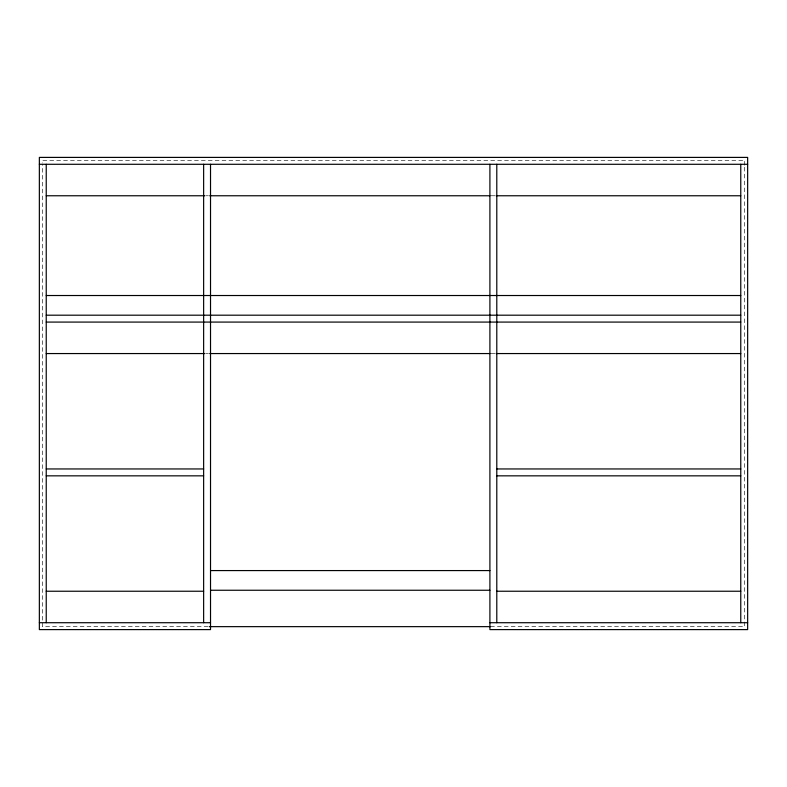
<?xml version="1.0" encoding="UTF-8"?>
<svg xmlns="http://www.w3.org/2000/svg" width="787" height="787" viewBox="0 0 787 787"><rect width="100%" height="100%" fill="white"/><g stroke="black" fill="none" stroke-linecap="round" stroke-linejoin="round"><path stroke-width="0.59" stroke-dasharray="3.94 2.95" d="M205.928 195.766L208.496 195.766M491.058 195.766L494.915 195.766M205.928 353.56L208.496 353.56M491.058 353.56L494.915 353.56M208.073 626.649L42.301 626.649L42.301 164.03M490.508 626.649L744.699 626.649L744.699 166.49M744.699 165.26L744.699 160.351L42.301 160.351L42.301 162.801"/><path stroke-width="1.18" d="M39.35 164.286L747.65 164.286M46.236 195.766L204.807 195.766M209.726 195.766L489.996 195.766M496.144 195.766L740.764 195.766M46.236 295.518L740.764 295.518M46.236 315.193L740.764 315.193M46.236 322.08L740.764 322.08M46.236 353.56L204.807 353.56M209.726 353.56L489.996 353.56M496.144 353.56L740.764 353.56M46.236 468.954L203.636 468.954M496.794 468.954L740.764 468.954M46.236 475.84L203.636 475.84M496.794 475.84L740.764 475.84M210.523 570.575L489.908 570.575M210.523 590.25L489.908 590.25M46.236 591.234L203.636 591.234M496.794 591.234L740.764 591.234M39.35 622.714L210.523 622.714M489.908 622.714L747.65 622.714M209.303 626.649L490.508 626.649M740.764 164.286L740.764 622.714M496.794 164.286L496.794 622.714M489.908 164.286L489.908 629.6L747.65 629.6L747.65 157.4L39.35 157.4L39.35 629.6L210.523 629.6L210.523 164.286M203.636 164.286L203.636 622.714M46.236 164.286L46.236 622.714"/></g></svg>
